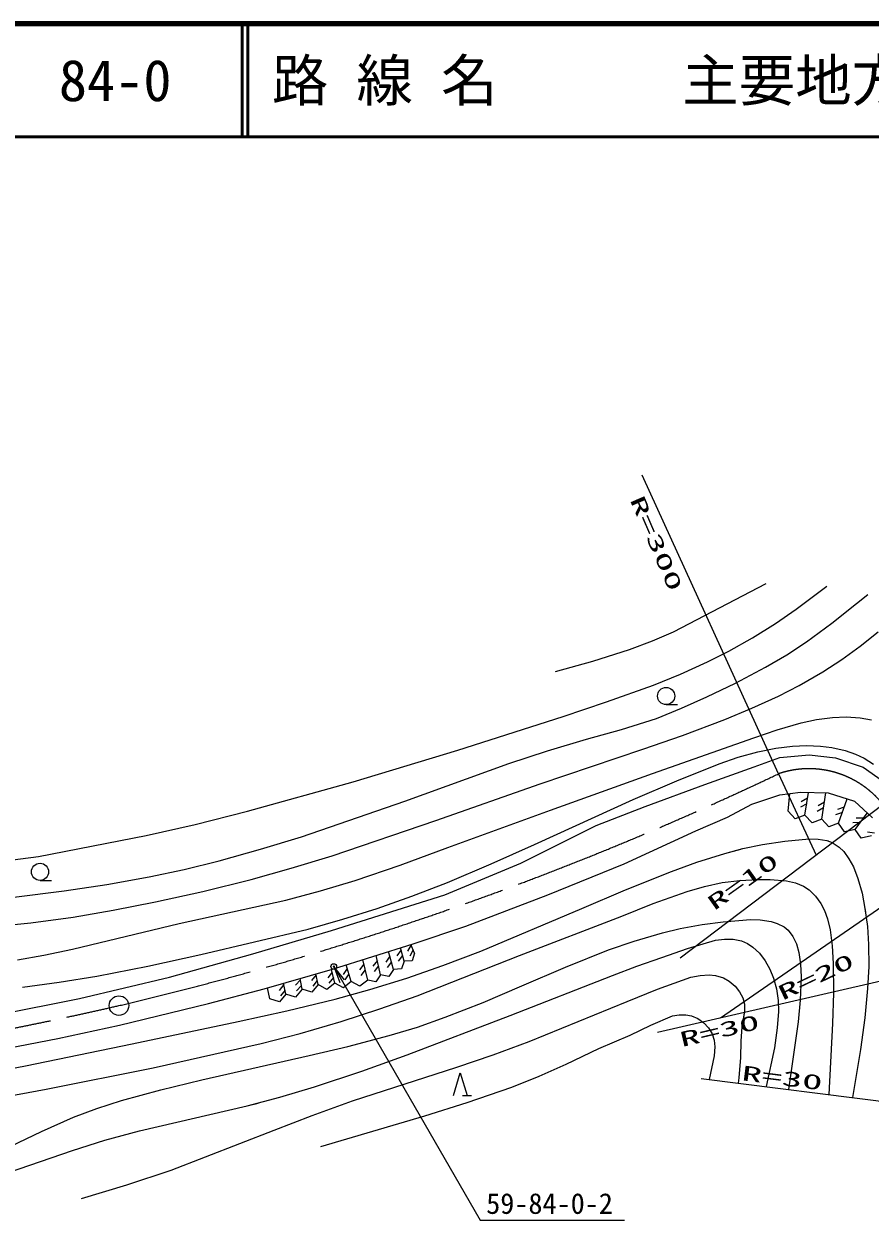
# Model space of a CAD drawing. Units: millimetres, scale not verified. Extents: x 40000 to 680000, y 20000 to 380000.
# Drawn here: x 158424 to 233365, y 274123 to 380000 of the extents above; entities that cross this region are included whole.
import ezdxf
from ezdxf.enums import TextEntityAlignment as Align

# ---------------------------------------------------------------- set-up
doc = ezdxf.new("R2010")
doc.units = ezdxf.units.MM
doc.header["$LTSCALE"] = 1000
doc.header["$PDMODE"] = 32
doc.header["$PDSIZE"] = 500
doc.linetypes.add('CHAIN', pattern=[18.5, 12, -1.5, 3.5, -1.5])
for name, color, linetype, lineweight in [('M-BGD', 7, 'Continuous', 25), ('M-BMK', 2, 'CHAIN', 13), ('M-BMK-SRVR', 3, 'Continuous', 25), ('M-STR-HTXT', 7, 'Continuous', 13), ('M-TTL', 2, 'Continuous', 140), ('M-TTL-LINE', 7, 'Continuous', 50)]:
    doc.layers.add(name, color=color, linetype=linetype, lineweight=lineweight)
doc.layers.add('M-OTRS', color=6, linetype='Continuous')
doc.layers.add('M-TTL-TXT', color=7, linetype='Continuous')
doc.styles.add('ＭＳ ゴシック', font='')
doc.styles.get('ＭＳ ゴシック').set_extended_font_data('MS Gothic')

# ---------------------------------------------------------------- blocks, each defined once
blk = doc.blocks.new('open_arrow')
at = {"color": 0, "linetype": 'Continuous', "lineweight": -2}
blk.add_lwpolyline([(7.5, 1.25), (0, 0), (7.5, -1.25)], dxfattribs=at)

msp = doc.modelspace()

# ---------------------------------------------------------------- linework, layer by layer
at = {"layer": 'M-BGD'}
for p, q in [((215945, 326193), (224152, 330466)), ((226827, 328199), (229521, 330225)), ((232171, 328700), (233160, 329502)), ((229973, 326956), (232171, 328700)), ((224987, 326929), (226827, 328199)), ((214103, 325402), (215945, 326193)), ((214103, 325402), (215945, 326193)), ((222948, 325656), (224987, 326929)), ((227720, 325298), (229973, 326956)), ((232491, 324909), (234078, 326193)), ((212044, 324638), (214103, 325402)), ((212044, 324638), (214103, 325402)), ((220853, 324480), (222948, 325656)), ((220853, 324480), (222948, 325656)), ((226003, 324164), (227720, 325298)), ((208801, 323608), (212044, 324638)), ((218958, 323525), (220853, 324480)), ((218958, 323525), (220853, 324480)), ((224110, 323049), (226003, 324164)), ((230867, 323739), (232491, 324909)), ((205517, 322676), (208801, 323608)), ((216589, 322457), (218958, 323525)), ((216589, 322457), (218958, 323525)), ((221451, 321654), (224110, 323049)), ((221451, 321654), (224110, 323049)), ((229182, 322654), (230867, 323739)), ((214177, 321485), (216589, 322457)), ((214177, 321485), (216589, 322457)), ((227095, 321455), (229182, 322654)), ((210033, 319989), (214177, 321485)), ((218919, 320440), (221451, 321654)), ((218919, 320440), (221451, 321654)), ((225259, 320511), (227095, 321455)), ((206197, 318709), (210033, 319989)), ((215301, 319750), (216301, 319751)), ((216677, 319424), (218919, 320440)), ((222898, 319420), (225259, 320511)), ((222898, 319420), (225259, 320511)), ((196864, 315717), (206197, 318709)), ((214454, 318526), (216677, 319424)), ((220496, 318421), (222898, 319420)), ((220496, 318421), (222898, 319420)), ((211348, 317547), (214454, 318526)), ((216747, 317015), (220496, 318421)), ((225147, 317518), (227255, 318140)), ((225147, 317518), (227255, 318140)), ((227255, 318140), (228626, 318435)), ((227255, 318140), (228626, 318435)), ((228626, 318435), (230033, 318617)), ((228626, 318435), (230033, 318617)), ((230033, 318617), (231251, 318664)), ((231251, 318664), (232484, 318588)), ((232484, 318588), (233485, 318412)), ((232484, 318588), (233485, 318412)), ((204798, 315655), (208248, 316687)), ((204798, 315655), (208248, 316687)), ((208248, 316687), (211348, 317547)), ((208248, 316687), (208261, 316691)), ((213240, 315807), (216747, 317015)), ((214108, 313663), (223068, 316800)), ((223068, 316800), (225147, 317518)), ((223068, 316800), (225147, 317518)), ((187573, 312913), (196864, 315717)), ((201382, 314524), (204798, 315655)), ((201382, 314524), (204798, 315655)), ((204142, 312742), (213240, 315807)), ((221685, 315087), (223427, 315564)), ((221685, 315087), (223427, 315564)), ((223427, 315564), (225026, 315884)), ((225026, 315884), (226493, 316065)), ((226493, 316065), (227733, 316123)), ((227733, 316123), (228966, 316080)), ((228966, 316080), (229975, 315956)), ((228966, 316080), (229975, 315956)), ((228966, 316080), (229975, 315956)), ((229975, 315956), (231150, 315691)), ((229975, 315956), (231150, 315691)), ((229975, 315956), (231150, 315691)), ((231150, 315691), (232086, 315361)), ((231150, 315691), (232086, 315361)), ((192163, 311191), (201382, 314524)), ((216255, 313011), (219986, 314514)), ((219986, 314514), (221685, 315087)), ((219986, 314514), (221685, 315087)), ((223086, 314235), (225373, 315075)), ((225373, 315075), (227966, 315305)), ((227966, 315305), (230293, 315040)), ((230293, 315040), (232752, 314198)), ((232086, 315361), (232846, 314995)), ((232086, 315361), (232846, 314995)), ((232846, 314995), (233680, 314464)), ((232846, 314995), (233680, 314464)), ((205069, 310416), (214108, 313663)), ((218740, 312669), (223086, 314235)), ((232752, 314198), (235041, 312579)), ((178235, 310311), (187573, 312913)), ((194898, 309488), (204142, 312742)), ((212392, 311338), (216255, 313011)), ((213457, 310721), (218740, 312669)), ((203657, 307371), (212392, 311338)), ((222895, 310932), (225373, 311772)), ((225373, 311772), (227203, 312002)), ((226115, 310306), (226263, 311884)), ((227203, 312002), (229644, 311927)), ((227828, 311472), (227274, 311151)), ((227599, 309955), (227906, 311981)), ((229083, 309604), (229438, 311934)), ((229644, 311927), (231970, 311204)), ((230567, 309254), (231342, 311399)), ((173579, 309142), (178235, 310311)), ((183023, 308054), (192163, 311191)), ((195969, 307112), (205069, 310416)), ((209109, 309050), (213457, 310721)), ((220722, 309787), (222895, 310932)), ((226740, 309636), (226115, 310306)), ((227754, 310978), (227199, 310657)), ((229237, 310617), (228683, 310297)), ((229313, 311111), (228758, 310792)), ((231078, 310669), (230472, 310462)), ((231970, 311204), (233573, 309718)), ((185725, 306373), (194898, 309488)), ((217939, 308565), (220722, 309787)), ((227599, 309955), (226740, 309636)), ((228224, 309285), (227599, 309955)), ((229083, 309604), (228224, 309285)), ((229708, 308934), (229083, 309604)), ((230567, 309254), (229708, 308934)), ((230908, 310198), (230302, 309992)), ((231111, 308483), (230567, 309254)), ((232488, 309309), (231849, 309283)), ((232031, 308688), (233108, 310149)), ((232785, 309711), (232145, 309686)), ((159705, 306293), (169249, 308157)), ((169249, 308157), (173579, 309142)), ((202437, 305710), (209109, 309050)), ((211581, 305667), (217939, 308565)), ((232031, 308688), (231111, 308483)), ((232575, 307917), (232031, 308688)), ((233496, 308123), (232575, 307917)), ((233759, 308368), (233126, 308462)), ((179387, 306940), (183023, 308054)), ((191755, 305543), (195969, 307112)), ((199821, 305644), (203657, 307371)), ((222109, 307013), (223844, 307367)), ((223844, 307367), (225823, 307657)), ((223844, 307367), (225823, 307657)), ((225823, 307657), (227964, 307857)), ((225823, 307657), (227964, 307857)), ((227964, 307857), (228777, 307849)), ((227964, 307857), (228777, 307849)), ((228777, 307849), (229536, 307723)), ((228777, 307849), (229536, 307723)), ((229536, 307723), (229678, 307679)), ((229536, 307723), (230017, 307538)), ((230017, 307538), (230626, 307136)), ((230626, 307136), (231028, 306741)), ((156519, 305885), (159705, 306293)), ((175726, 305925), (179387, 306940)), ((182091, 305261), (185725, 306373)), ((218020, 305799), (220499, 306579)), ((218020, 305799), (220499, 306579)), ((220499, 306579), (222109, 307013)), ((220499, 306579), (221917, 306967)), ((231028, 306741), (231493, 306109)), ((231493, 306109), (231887, 305378)), ((231493, 306109), (231887, 305378)), ((169506, 304506), (172619, 305165)), ((169506, 304506), (172619, 305165)), ((172619, 305165), (175726, 305925)), ((178537, 304278), (182091, 305261)), ((178537, 304278), (182091, 305261)), ((187774, 304166), (191755, 305543)), ((195706, 302905), (202437, 305710)), ((195949, 304011), (199821, 305644)), ((204814, 302899), (211581, 305667)), ((211697, 303361), (215784, 304989)), ((215784, 304989), (218020, 305799)), ((215784, 304989), (218020, 305799)), ((231887, 305378), (232287, 304361)), ((231887, 305378), (232287, 304361)), ((159854, 304186), (160854, 304186)), ((165765, 303840), (169506, 304506)), ((174264, 303220), (178537, 304278)), ((184706, 303254), (187774, 304166)), ((184706, 303254), (187774, 304166)), ((192782, 302781), (195949, 304011)), ((218714, 303653), (220257, 303994)), ((220257, 303994), (221820, 304186)), ((220257, 303994), (221820, 304186)), ((220257, 303994), (221820, 304186)), ((221820, 304186), (223437, 304273)), ((221820, 304186), (223437, 304273)), ((221820, 304186), (223437, 304273)), ((223437, 304273), (224525, 304281)), ((223437, 304273), (224525, 304281)), ((224525, 304281), (225972, 304165)), ((224525, 304281), (225972, 304165)), ((225972, 304165), (226756, 303981)), ((225972, 304165), (226756, 303981)), ((226756, 303981), (227481, 303676)), ((226756, 303981), (227481, 303676)), ((232287, 304361), (232651, 303049)), ((232287, 304361), (232651, 303049)), ((157522, 302714), (162002, 303278)), ((162002, 303278), (165765, 303840)), ((170071, 302289), (174264, 303220)), ((181609, 302444), (184706, 303254)), ((181609, 302444), (184706, 303254)), ((185670, 299741), (195706, 302905)), ((197570, 300130), (204814, 302899)), ((207832, 301715), (211697, 303361)), ((214161, 302133), (217176, 303208)), ((214161, 302133), (217176, 303208)), ((217176, 303208), (218714, 303653)), ((227481, 303676), (227967, 303356)), ((227967, 303356), (228540, 302796)), ((232651, 303049), (232912, 301713)), ((232651, 303049), (232912, 301713)), ((166342, 301550), (170071, 302289)), ((166342, 301550), (170071, 302289)), ((172160, 300367), (181609, 302444)), ((189715, 301699), (192782, 302781)), ((211368, 301024), (214161, 302133)), ((211368, 301024), (214161, 302133)), ((228540, 302796), (229012, 302134)), ((228540, 302796), (229012, 302134)), ((229012, 302134), (229322, 301539)), ((229012, 302134), (229322, 301539)), ((159029, 300441), (162793, 300947)), ((162793, 300947), (166342, 301550)), ((162793, 300947), (166342, 301550)), ((183586, 299886), (186667, 300744)), ((183586, 299886), (186667, 300744)), ((186667, 300744), (189715, 301699)), ((186667, 300744), (189715, 301699)), ((198896, 297930), (207832, 301715)), ((202303, 297540), (211368, 301024)), ((220342, 300529), (222763, 300715)), ((220342, 300529), (222763, 300715)), ((222763, 300715), (223616, 300692)), ((222763, 300715), (223616, 300692)), ((223616, 300692), (224605, 300549)), ((223616, 300692), (224605, 300549)), ((229322, 301539), (229604, 300788)), ((229322, 301539), (229604, 300788)), ((229604, 300788), (229839, 299813)), ((229604, 300788), (229839, 299813)), ((232912, 301713), (232964, 301384)), ((232912, 301713), (233125, 300113)), ((155448, 300062), (159029, 300441)), ((162739, 298092), (172160, 300367)), ((174105, 297628), (183586, 299886)), ((178712, 297687), (185670, 299741)), ((192912, 298587), (197570, 300130)), ((214970, 299548), (216551, 299934)), ((216551, 299934), (218479, 300284)), ((218479, 300284), (220342, 300529)), ((218479, 300284), (220342, 300529)), ((218479, 300284), (220342, 300529)), ((224605, 300549), (225139, 300387)), ((224605, 300549), (225139, 300387)), ((225139, 300387), (225761, 300065)), ((225139, 300387), (225761, 300065)), ((225761, 300065), (226114, 299770)), ((226114, 299770), (226532, 299225)), ((229839, 299813), (230013, 298408)), ((233125, 300113), (233238, 298504)), ((185744, 296333), (192912, 298587)), ((210206, 298030), (212473, 298808)), ((210206, 298030), (212473, 298808)), ((212473, 298808), (214970, 299548)), ((212473, 298808), (214970, 299548)), ((217192, 298165), (219669, 298887)), ((219669, 298887), (220471, 298990)), ((219669, 298887), (220471, 298990)), ((219669, 298887), (220471, 298990)), ((220471, 298990), (221242, 298980)), ((220471, 298990), (221242, 298980)), ((220471, 298990), (221242, 298980)), ((221242, 298980), (221973, 298832)), ((221242, 298980), (221973, 298832)), ((221973, 298832), (222507, 298603)), ((221973, 298832), (222507, 298603)), ((222507, 298603), (222983, 298288)), ((222507, 298603), (222983, 298288)), ((226532, 299225), (226841, 298568)), ((226532, 299225), (226841, 298568)), ((157848, 297169), (160197, 297559)), ((160197, 297559), (162739, 298092)), ((169409, 296604), (174105, 297628)), ((171325, 295633), (178712, 297687)), ((190019, 295841), (189627, 297554)), ((191163, 296314), (190718, 297897)), ((191824, 298030), (191445, 297514)), ((191954, 297548), (191575, 297031)), ((192093, 297031), (191771, 298228)), ((192708, 298498), (192402, 297936)), ((192902, 298037), (192596, 297475)), ((193023, 297749), (192699, 298520)), ((193023, 297749), (192797, 297080)), ((193266, 293977), (202303, 297540)), ((195534, 296649), (198896, 297930)), ((206396, 296517), (210206, 298030)), ((214929, 297373), (217192, 298165)), ((222983, 298288), (223560, 297742)), ((222983, 298288), (223560, 297742)), ((223560, 297742), (224063, 297082)), ((223560, 297742), (224063, 297082)), ((226841, 298568), (227055, 297817)), ((226841, 298568), (227055, 297817)), ((227055, 297817), (227207, 296777)), ((227055, 297817), (227207, 296777)), ((230013, 298408), (230099, 296843)), ((233238, 298504), (233245, 296563)), ((164895, 295720), (169409, 296604)), ((187411, 295234), (186970, 296718)), ((188528, 296772), (188139, 296263)), ((188876, 295367), (188428, 297177)), ((189731, 297101), (189333, 296600)), ((189842, 296614), (189444, 296113)), ((190837, 297472), (190464, 296952)), ((190973, 296991), (190600, 296470)), ((192093, 297031), (191867, 296363)), ((192797, 297080), (192093, 297031)), ((192323, 295532), (195534, 296649)), ((202535, 294867), (206396, 296517)), ((210558, 295766), (212702, 296608)), ((210558, 295766), (212702, 296608)), ((210558, 295766), (212702, 296608)), ((212702, 296608), (214929, 297373)), ((212702, 296608), (214929, 297373)), ((224063, 297082), (224485, 296340)), ((224063, 297082), (224485, 296340)), ((227207, 296777), (227258, 295660)), ((227207, 296777), (227258, 295660)), ((230099, 296843), (230123, 294241)), ((233245, 296563), (233145, 294615)), ((161542, 295171), (164895, 295720)), ((163358, 293739), (171325, 295633)), ((179707, 294599), (185744, 296333)), ((183060, 294550), (182888, 295512)), ((184297, 295826), (183893, 295329)), ((184483, 294968), (184278, 295912)), ((185729, 296075), (185328, 295575)), ((185838, 295587), (185438, 295087)), ((185947, 295101), (185675, 296313)), ((187066, 296396), (186701, 295870)), ((187209, 295917), (186843, 295391)), ((188648, 296286), (188259, 295778)), ((189073, 294525), (192323, 295532)), ((189073, 294525), (192323, 295532)), ((190019, 295841), (189605, 295223)), ((190749, 295696), (190019, 295841)), ((191163, 296314), (190749, 295696)), ((191867, 296363), (191163, 296314)), ((201490, 292218), (210558, 295766)), ((214523, 294565), (217485, 295623)), ((214523, 294565), (217485, 295623)), ((217485, 295623), (218311, 295781)), ((217485, 295623), (218311, 295781)), ((218311, 295781), (219107, 295825)), ((218311, 295781), (219107, 295825)), ((219107, 295825), (219677, 295770)), ((219107, 295825), (219677, 295770)), ((219677, 295770), (220393, 295556)), ((219677, 295770), (220393, 295556)), ((220393, 295556), (220890, 295277)), ((220393, 295556), (220890, 295277)), ((220393, 295556), (220890, 295277)), ((220393, 295556), (220890, 295277)), ((224485, 296340), (224819, 295546)), ((224819, 295546), (225091, 294578)), ((227258, 295660), (227176, 293580)), ((158293, 294742), (161542, 295171)), ((174766, 293284), (179707, 294599)), ((180213, 293715), (180003, 294684)), ((181432, 294963), (181042, 294455)), ((181551, 294477), (181161, 293969)), ((181636, 294133), (181402, 295086)), ((183060, 294550), (182487, 293867)), ((182910, 295390), (182488, 294908)), ((182998, 294897), (182576, 294416)), ((183911, 294285), (183060, 294550)), ((184483, 294968), (183911, 294285)), ((184403, 295337), (183999, 294840)), ((185259, 294546), (184483, 294968)), ((185947, 295101), (185259, 294546)), ((186724, 294679), (185947, 295101)), ((185987, 293674), (189073, 294525)), ((185987, 293674), (189073, 294525)), ((187411, 295234), (186724, 294679)), ((188188, 294813), (187411, 295234)), ((188876, 295367), (188188, 294813)), ((189605, 295223), (188876, 295367)), ((199094, 293394), (202535, 294867)), ((211861, 293477), (214523, 294565)), ((211861, 293477), (214523, 294565)), ((220890, 295277), (221408, 294830)), ((220890, 295277), (221408, 294830)), ((220890, 295277), (221408, 294830)), ((220890, 295277), (221408, 294830)), ((221408, 294830), (221794, 294340)), ((221408, 294830), (221794, 294340)), ((221408, 294830), (221794, 294340)), ((221408, 294830), (221794, 294340)), ((221794, 294340), (222081, 293789)), ((221794, 294340), (222081, 293789)), ((221794, 294340), (222081, 293789)), ((221794, 294340), (222081, 293789)), ((225091, 294578), (225232, 293569)), ((225091, 294578), (225232, 293569)), ((233145, 294615), (232900, 292033)), ((154740, 292039), (163358, 293739)), ((166895, 291387), (174766, 293284)), ((181064, 293449), (180213, 293715)), ((181636, 294133), (181064, 293449)), ((182487, 293867), (181636, 294133)), ((181709, 292642), (185987, 293674)), ((189957, 292808), (193266, 293977)), ((195745, 292069), (199094, 293394)), ((203167, 289934), (211861, 293477)), ((222081, 293789), (222235, 293220)), ((222081, 293789), (222235, 293220)), ((222081, 293789), (222235, 293220)), ((222081, 293789), (222235, 293220)), ((225232, 293569), (225254, 292571)), ((225232, 293569), (225254, 292571)), ((227176, 293580), (227004, 291674)), ((230123, 294241), (230045, 291516)), ((177408, 291710), (181709, 292642)), ((186528, 291707), (189957, 292808)), ((215876, 292188), (216459, 292292)), ((215876, 292188), (216459, 292292)), ((215876, 292188), (216459, 292292)), ((216459, 292292), (217038, 292295)), ((216459, 292292), (217038, 292295)), ((216459, 292292), (217038, 292295)), ((217038, 292295), (217559, 292192)), ((217038, 292295), (217559, 292192)), ((217038, 292295), (217559, 292192)), ((222247, 292628), (221992, 291145)), ((222247, 292628), (222006, 291234)), ((222247, 292628), (222006, 291234)), ((222235, 293220), (222247, 292628)), ((222235, 293220), (222247, 292628)), ((222235, 293220), (222247, 292628)), ((225254, 292571), (225148, 291136)), ((161435, 290194), (166895, 291387)), ((167999, 289715), (177408, 291710)), ((182877, 290650), (186528, 291707)), ((190783, 290449), (193270, 291206)), ((192366, 288747), (201490, 292218)), ((193270, 291206), (195745, 292069)), ((212109, 290499), (213937, 291387)), ((212109, 290499), (213937, 291387)), ((212109, 290499), (213937, 291387)), ((213937, 291387), (215876, 292188)), ((213937, 291387), (215876, 292188)), ((213937, 291387), (215876, 292188)), ((217559, 292192), (218117, 291951)), ((217559, 292192), (218117, 291951)), ((218117, 291951), (218631, 291591)), ((218117, 291951), (218631, 291591)), ((218631, 291591), (219067, 291138)), ((218631, 291591), (219067, 291138)), ((222006, 291234), (221906, 289946)), ((222006, 291234), (221906, 289946)), ((227004, 291674), (226153, 285681)), ((230045, 291516), (229725, 285228)), ((232900, 292033), (232524, 289231)), ((153901, 288754), (161435, 290194)), ((179426, 289752), (182877, 290650)), ((187103, 289490), (190783, 290449)), ((209344, 289296), (212109, 290499)), ((209344, 289296), (212109, 290499)), ((219067, 291138), (219391, 290613)), ((219391, 290613), (219570, 290044)), ((225148, 291136), (224894, 289363)), ((158556, 287767), (167999, 289715)), ((169862, 287607), (179426, 289752)), ((183678, 288699), (187103, 289490)), ((199978, 288748), (203167, 289934)), ((199978, 288748), (203167, 289934)), ((206454, 287916), (209344, 289296)), ((206454, 287916), (209344, 289296)), ((219620, 289444), (219563, 288666)), ((219570, 290044), (219620, 289444)), ((221906, 289946), (221886, 288507)), ((224894, 289363), (224170, 285933)), ((232524, 289231), (231808, 284963)), ((174191, 286525), (183678, 288699)), ((188340, 287306), (192366, 288747)), ((196759, 287662), (199978, 288748)), ((196759, 287662), (199978, 288748)), ((219563, 288666), (219123, 286573)), ((221886, 288507), (221743, 286714)), ((154229, 286963), (158556, 287767)), ((160381, 285698), (169862, 287607)), ((184162, 285920), (188340, 287306)), ((187526, 284665), (196759, 287662)), ((196473, 285146), (197072, 287147)), ((197072, 287147), (197673, 285147)), ((204060, 286855), (206454, 287916)), ((204060, 286855), (206454, 287916)), ((170537, 285648), (174191, 286525)), ((181095, 285005), (184162, 285920)), ((197672, 284523), (201645, 285895)), ((201645, 285895), (204060, 286855)), ((201645, 285895), (204060, 286855)), ((218411, 286664), (260420, 281331)), ((221743, 286714), (221688, 286248)), ((150900, 283969), (160381, 285698)), ((167059, 284712), (170537, 285648)), ((178199, 284243), (181095, 285005)), ((197273, 285147), (198073, 285147)), ((162828, 283224), (164884, 284000)), ((164884, 284000), (167059, 284712)), ((168649, 282031), (178199, 284243)), ((178199, 284243), (179164, 284484)), ((183954, 283387), (187526, 284665)), ((193931, 283341), (197672, 284523)), ((159981, 281972), (162828, 283224)), ((180598, 282082), (183954, 283387)), ((184715, 280637), (193931, 283341)), ((157261, 280666), (159981, 281972)), ((165591, 281186), (168649, 282031)), ((171459, 278540), (180598, 282082)), ((162730, 280294), (165591, 281186)), ((153617, 277157), (162730, 280294)), ((167551, 277247), (171459, 278540)), ((163530, 276029), (167551, 277247))]:
    msp.add_line(p, q, dxfattribs=at)
for centre in [(215300, 320510), (159854, 304946)]:
    msp.add_circle(centre, 760, dxfattribs=at)
at = {"layer": 'M-BMK'}
for centre, radius, start, end in [((100049, 576626), 291283, 283.25624, 295.45945), ((227951, 305699), 8374, 38.37295, 108.71932), ((94244, 609082), 324210, 278.83676, 282.93966)]:
    msp.add_arc(centre, radius, start, end, dxfattribs=at)
at = {"layer": 'M-BMK-SRVR'}
for p, q in [((185815, 296569), (185915, 296569)), ((185865, 296619), (185865, 296519))]:
    msp.add_line(p, q, dxfattribs=at)
for centre, radius in [((185865, 296569), 50), ((166842, 293105), 863)]:
    msp.add_circle(centre, radius, dxfattribs=at)
at = {"layer": 'M-OTRS'}
msp.add_point((185865, 296569), dxfattribs=at)
at = {"layer": 'M-STR-HTXT'}
for p, q in [((225264, 313630), (213187, 340059)), ((225264, 313630), (228583, 306411)), ((234516, 310897), (216544, 297307)), ((238869, 304925), (220115, 292006)), ((242118, 297066), (214526, 290721))]:
    msp.add_line(p, q, dxfattribs=at)
msp.add_lwpolyline([(185865, 296569), (198824, 274123), (211616, 274123)], dxfattribs=at)
at = {"layer": 'M-TTL'}
msp.add_line((680000, 380000), (40000, 380000), dxfattribs=at)
at = {"layer": 'M-TTL-LINE'}
for p, q in [((177750, 380000), (177750, 370000)), ((178250, 380000), (178250, 370000)), ((40000, 370000), (680000, 370000))]:
    msp.add_line(p, q, dxfattribs=at)

# ---------------------------------------------------------------- block references
at = {"layer": 'M-STR-HTXT', "xscale": 200, "yscale": 200, "rotation": 300}
msp.add_blockref('open_arrow', (185865, 296569), dxfattribs=at)

# ---------------------------------------------------------------- texts
at = {"layer": 'M-STR-HTXT', "style": 'ＭＳ ゴシック', "width": 2}
for s, rotation, p in [('R=300', 293.332, (211694, 337742)), ('R=10', 35.432, (219777, 301135)), ('R=20', 25.432, (225768, 293169)), ('R=30', 13.232, (216771, 289045)), ('R=30', 352.832, (221883, 286112))]:
    msp.add_text(s, height=1320, rotation=rotation, dxfattribs=at).set_placement(p, align=Align.BOTTOM_LEFT)
at = {"layer": 'M-STR-HTXT', "style": 'ＭＳ ゴシック'}
msp.add_text('59-84-0-2', height=1833, dxfattribs=at).set_placement((199366, 274123), align=Align.BOTTOM_LEFT)
at = {"layer": 'M-TTL-TXT', "style": 'ＭＳ ゴシック'}
for s, p in [('路 線 名', (180380, 375000)), ('主要地方道岩国錦線', (216734, 375000)), ('84-0', (161521, 375000))]:
    msp.add_text(s, height=3666, dxfattribs=at).set_placement(p, align=Align.MIDDLE_LEFT)

doc.saveas('drawing.dxf')
